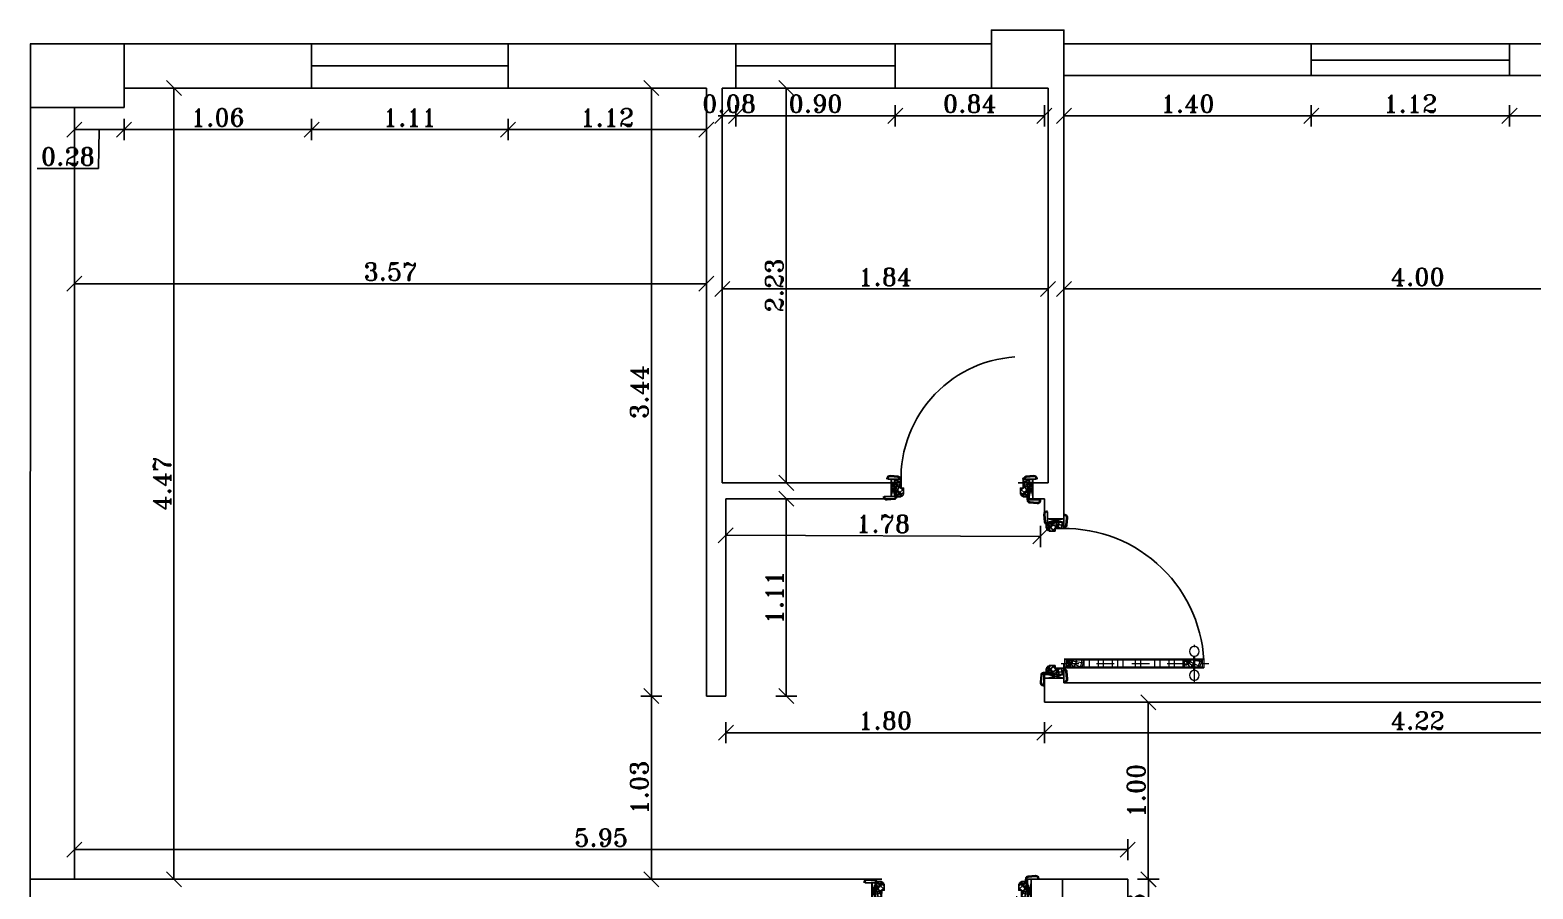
# Model space of a CAD drawing. Header units: metres. Extents: x -30 to 216, y -246 to -112.
# Drawn here: x 190.71 to 199.2, y -117.12 to -112.27 of the extents above; entities that cross this region are included whole.
import ezdxf

# ---------------------------------------------------------------- set-up
doc = ezdxf.new("R2010")
doc.units = ezdxf.units.M
doc.header["$LTSCALE"] = 0.4
doc.header["$MEASUREMENT"] = 0
doc.linetypes.add('CENTER', pattern=[2, 1.25, -0.25, 0.25, -0.25])
doc.linetypes.add('DASHDOT2', pattern=[0.5, 0.25, -0.125, 0, -0.125])
for name, color, linetype in [('1wall', 1, 'Continuous'), ('3door', 5, 'Continuous'), ('_DIM', 2, 'Continuous'), ('Windows', 4, 'Continuous')]:
    doc.layers.add(name, color=color, linetype=linetype)
for name, color, linetype, lineweight in [('AR-Doors', 8, 'Continuous', 20), ('HATCH - wood.', 15, 'Continuous', 20), ('WOOD - section.', 142, 'Continuous', 20)]:
    doc.layers.add(name, color=color, linetype=linetype, lineweight=lineweight)
doc.styles.add('abd', font='romant.shx')
doc.dimstyles.new('Qasem', dxfattribs={"dimscale": 0.0002, "dimtxt": 500, "dimasz": 60, "dimexe": 0.2, "dimexo": 0.0325, "dimgap": 90, "dimtad": 1, "dimtxsty": 'abd', "dimblk": 'SAM2', "dimcen": 90, "dimse1": 1, "dimse2": 1, "dimclrd": 256, "dimclre": 256, "dimclrt": 256, "dimazin": 3, "dimtfac": 0.782609, "dimtix": 1, "dimtmove": 1, "dimatfit": 0, "dimldrblk": 'SAM2', "dimfxl": 0.2})

# ---------------------------------------------------------------- blocks, each defined once
blk = doc.blocks.new('4')
at = {"layer": 'AR-Doors', "linetype": 'CENTER', "ltscale": 0.2}
blk.add_line((-0.019, -0.0285), (-0.019, 0.8054), dxfattribs=at)
at = {"layer": 'AR-Doors', "linetype": 'DASHDOT2'}
blk.add_line((-0.1269, 0.7245), (0.0862, 0.7245), dxfattribs=at)
at = {"layer": 'AR-Doors', "linetype": 'ByBlock'}
for p, q in [((-0.118, 0.7273), (-0.1138, 0.7273)), ((-0.118, 0.7217), (-0.118, 0.7273)), ((-0.118, 0.7217), (-0.1138, 0.7217)), ((-0.0593, 0.7273), (0.0213, 0.7273)), ((-0.0593, 0.7217), (0.0213, 0.7217)), ((0.08, 0.7273), (0.0758, 0.7273)), ((0.08, 0.7217), (0.0758, 0.7217)), ((0.08, 0.7217), (0.08, 0.7273))]:
    blk.add_line(p, q, dxfattribs=at)
for centre in [(-0.0866, 0.7245), (0.0486, 0.7245)]:
    blk.add_circle(centre, 0.0274, dxfattribs=at)
at = {"layer": 'HATCH - wood.', "linetype": 'ByBlock'}
for p, q in [((0, 0.7068), (-0.0093, 0.7676)), ((-0.0004, 0.681), (-0.038, 0.7602)), ((-0.0004, 0.6754), (-0.038, 0.7208)), ((-0.0063, 0.6759), (-0.038, 0.6974)), ((-0.0015, 0.0099), (-0.0153, 0.1)), ((-0.0064, 0.0134), (-0.038, 0.08)), ((-0.0064, 0.0077), (-0.038, 0.0459)), ((-0.0123, 0.0083), (-0.038, 0.0257))]:
    blk.add_line(p, q, dxfattribs=at)
for centre, radius, start, end in [((0.006, 0.6676), 0.096, 93.58322, 117.27875), ((0.006, 0.6676), 0.0874, 93.93511, 120.21607), ((0.006, 0.6676), 0.058, 95.9357, 139.31951), ((0.006, 0.6676), 0.0568, 96.06292, 140.76429), ((0.006, 0.6676), 0.0377, 99.14838, 180), ((0.006, 0.6676), 0.0321, 100.76491, 180), ((0.006, 0.6676), 0.0148, 113.84009, 180), ((0.006, 0.6676), 0.01, 126.70722, 180), ((0, 0), 0.096, 90, 113.31724), ((0, 0), 0.0874, 90, 115.76211), ((0, 0), 0.058, 90, 130.91542), ((0, 0), 0.0568, 90, 131.98453), ((0, 0), 0.0377, 90, 180), ((0, 0), 0.0321, 90, 180), ((0, 0), 0.0148, 90, 180), ((0, 0), 0.01, 90, 180)]:
    blk.add_arc(centre, radius, start, end, dxfattribs=at)
at = {"layer": 'WOOD - section.'}
for p, q in [((0.006, 0.7776), (-0.044, 0.7776)), ((-0.038, 0.7676), (-0.044, 0.7776)), ((-0.044, -0.01), (-0.044, 0.7776)), ((-0.038, 0), (-0.038, 0.7676)), ((0, 0.7676), (-0.038, 0.7676)), ((0, 0.7676), (0.006, 0.7776)), ((0, 0), (0, 0.7676)), ((0.006, -0.01), (0.006, 0.7776)), ((0, 0.6676), (-0.038, 0.6676)), ((0, 0.66), (-0.038, 0.66)), ((0, 0.61), (-0.038, 0.61)), ((0, 0.58), (-0.038, 0.58)), ((0, 0.53), (-0.038, 0.53)), ((0, 0.5), (-0.038, 0.5)), ((0, 0.42), (-0.038, 0.42)), ((0, 0.39), (-0.038, 0.39)), ((0, 0.32), (-0.038, 0.32)), ((0, 0.2903), (-0.038, 0.2903)), ((0, 0.2603), (-0.038, 0.2603)), ((0, 0.21), (-0.038, 0.21)), ((0, 0.18), (-0.038, 0.18)), ((0, 0.13), (-0.038, 0.13)), ((0, 0.1), (-0.038, 0.1)), ((-0.044, -0.01), (-0.0377, 0)), ((0, 0), (-0.038, 0)), ((0, 0), (0.006, -0.01)), ((0.006, -0.01), (-0.044, -0.01))]:
    blk.add_line(p, q, dxfattribs=at)
blk = doc.blocks.new('*U16')
at = {"layer": '1wall'}
h = blk.add_hatch(dxfattribs=at)
h.set_pattern_fill('WOOD2', color=5, scale=0.01, style=0)
h.set_pattern_definition([(71.5651, (41.9915738, 4.2427938), (0.00999998403, 0.02000000435), [0.00379473, -0.02782804]), (40.6013, (41.9927738, 4.2463938), (0.059999990182, 0.050000004212), [0.00184391, -0.09035154]), (43.1524, (41.98417377, 4.2475938), (0.149999975375, 0.140000028339), [0.00438634, -0.21493078]), (70.0169, (41.9873738, 4.2505938), (0.02999999454, 0.080000006588), [0.00234094, -0.11470606]), (90, (41.988174, 4.242794), (0.01, 0.01), [0.002, -0.008]), (61.5571, (41.98817377, 4.2447938), (-0.069999938389, -0.1300000376594), [0.00545894, -0.26748794]), (95.7106, (41.9907738, 4.2495938), (0.010000013147, -0.089999994235), [0.00200998, -0.09848878]), (50.1944, (41.9905738, 4.2515938), (-0.040000024326, -0.049999980613), [0.00156205, -0.07654045])])
h.paths.add_polyline_path([(0.032, 0), (0.02, 0), (0.02, -0.0179), (0.032, -0.0179)])
h = blk.add_hatch(dxfattribs=at)
h.set_pattern_fill('WOOD2', color=5, scale=0.01, style=0)
h.set_pattern_definition([(108.4349, (-41.0915738, 4.2427938), (-0.00999998403, 0.02000000435), [0.00379473, -0.02782804]), (139.3987, (-41.0927738, 4.2463938), (-0.059999990182, 0.050000004212), [0.00184391, -0.09035154]), (136.8476, (-41.08417377, 4.2475938), (-0.149999975375, 0.140000028339), [0.00438634, -0.21493078]), (109.9831, (-41.0873738, 4.2505938), (-0.02999999454, 0.080000006588), [0.00234094, -0.11470606]), (90, (-41.088174, 4.242794), (-0.01, 0.01), [0.002, -0.008]), (118.4429, (-41.08817377, 4.2447938), (0.069999938389, -0.1300000376594), [0.00545894, -0.26748794]), (84.2894, (-41.0907738, 4.2495938), (-0.010000013147, -0.089999994235), [0.00200998, -0.09848878]), (129.8056, (-41.0905738, 4.2515938), (0.040000024326, -0.049999980613), [0.00156205, -0.07654045])])
h.paths.add_polyline_path([(0.868, 0), (0.88, 0), (0.88, 0.0021), (0.868, 0.0021)])
at = {"layer": '1wall', "color": 5}
for p, q in [((0, 0.095), (0.02, 0.0021)), ((0, 0.0021), (0.02, 0.095)), ((0.9, 0.095), (0.88, 0.0021)), ((0.9, 0.0021), (0.88, 0.095))]:
    blk.add_line(p, q, dxfattribs=at)
at = {"layer": '1wall', "color": 5, "linetype": 'ByBlock'}
for p, q in [((0.0231, 0.0122), (0.0378, 0.095)), ((0.8769, 0.0122), (0.8622, 0.095)), ((0.0252, 0.0075), (0.055, 0.0787)), ((0.0324, 0.0006), (0.07, 0.0175)), ((0.0332, 0.0065), (0.07, 0.0388)), ((0.8668, 0.0065), (0.83, 0.0388)), ((0.8676, 0.0006), (0.83, 0.0175)), ((0.8748, 0.0075), (0.845, 0.0787))]:
    blk.add_line(p, q, dxfattribs=at)
at = {"layer": '1wall', "color": 5}
for points in [[(0.0504, 0.095), (0.0504, 0.0986, 0.399878), (0.0368, 0.1115), (-0.0044, 0.1149, 0.429068), (-0.0241, 0.0995), (-0.0241, 0.095)], [(0.8496, 0.095), (0.8496, 0.0986, -0.399878), (0.8632, 0.1115), (0.9044, 0.1149, -0.429068), (0.9241, 0.0995), (0.9241, 0.095)], [(0.869, 0.0021), (0.869, -0.0014, 0.399878), (0.8825, -0.0143), (0.9237, -0.0178, 0.429068), (0.9435, -0.0024), (0.9435, 0.0021)], [(0.031, -0.0179), (0.031, -0.0214, -0.399878), (0.0175, -0.0343), (-0.0237, -0.0378, -0.429068), (-0.0435, -0.0224), (-0.0435, -0.0179)]]:
    blk.add_lwpolyline(points, format="xyb", dxfattribs=at)
for points in [[(0.0454, 0.095), (0.0454, 0.0985, 0.402433), (0.0367, 0.1065), (-0.0049, 0.1099, 0.427265), (-0.0191, 0.0992), (-0.0191, 0.095)], [(0.032, -0.005), (0.032, 0), (0.02, 0), (0.02, 0), (0.02, 0.095), (0.055, 0.095), (0.055, 0.045), (0.07, 0.045), (0.07, 0.012), (0.0665, 0.012), (0.0665, 0.0045), (0.0649, 0.0045, -0.414214), (0.0605, 0.0001), (0.0605, -0.0015), (0.053, -0.0015), (0.053, -0.005)], [(0.868, -0.005), (0.868, 0), (0.88, 0), (0.88, 0), (0.88, 0.095), (0.845, 0.095), (0.845, 0.045), (0.83, 0.045), (0.83, 0.012), (0.8335, 0.012), (0.8335, 0.0045), (0.8351, 0.0045, 0.414214), (0.8395, 0.0001), (0.8395, -0.0015), (0.847, -0.0015), (0.847, -0.005)], [(0.8546, 0.095), (0.8546, 0.0985, -0.402433), (0.8633, 0.1065), (0.9049, 0.1099, -0.427265), (0.9191, 0.0992), (0.9191, 0.095)], [(0.874, 0.0021), (0.874, -0.0013, 0.402433), (0.8827, -0.0093), (0.9243, -0.0128, 0.427265), (0.9385, -0.0021), (0.9385, 0.0021)], [(0.026, -0.0179), (0.026, -0.0213, -0.402433), (0.0173, -0.0293), (-0.0243, -0.0328, -0.427265), (-0.0385, -0.0221), (-0.0385, -0.0179)]]:
    blk.add_lwpolyline(points, format="xyb", close=True, dxfattribs=at)
for points in [[(0, 0.095), (0.02, 0.095), (0.02, -0.0179), (0, -0.0179)], [(0.9, 0.095), (0.88, 0.095), (0.88, 0.0021), (0.9, 0.0021)], [(0.032, 0), (0.02, 0), (0.02, -0.0179), (0.032, -0.0179)], [(0.868, 0), (0.88, 0), (0.88, 0.0021), (0.868, 0.0021)]]:
    blk.add_lwpolyline(points, close=True, dxfattribs=at)
at = {"layer": '1wall', "color": 5, "linetype": 'ByBlock'}
blk.add_circle((0.0556, 0.0975), 0.00245, dxfattribs=at)
at = {"layer": '1wall', "color": 5}
blk.add_arc((0.0556, 0.0975), 0.7894, 356.19032, 86.6735, dxfattribs=at)
at = {"layer": '1wall', "color": 5, "linetype": 'ByBlock'}
for centre, radius, start, end in [((0.02, -0.005), 0.0927, 67.82335, 90), ((0.02, -0.005), 0.0907, 67.30679, 90), ((0.88, -0.005), 0.0927, 90, 112.17665), ((0.88, -0.005), 0.0907, 90, 112.69321), ((0.02, -0.005), 0.071, 60.48256, 90), ((0.02, -0.005), 0.0607, 34.55165, 90), ((0.02, -0.005), 0.0388, 5.24761, 90), ((0.02, -0.005), 0.0329, 360, 90), ((0.02, -0.005), 0.0175, 0, 90), ((0.02, -0.005), 0.0136, 0, 90), ((0.88, -0.005), 0.0607, 90, 145.44835), ((0.88, -0.005), 0.0388, 90, 174.75239), ((0.88, -0.005), 0.071, 90, 119.51744), ((0.88, -0.005), 0.0329, 90, 180), ((0.88, -0.005), 0.0175, 90, 180), ((0.88, -0.005), 0.0136, 90, 180)]:
    blk.add_arc(centre, radius, start, end, dxfattribs=at)
at = {"layer": '1wall', "color": 5}
blk.add_blockref('4', (0.102, 0.1075), dxfattribs=at)
blk = doc.blocks.new('*U17')
at = {"layer": '1wall'}
h = blk.add_hatch(dxfattribs=at)
h.set_pattern_fill('WOOD2', color=5, scale=0.01, style=0)
h.set_pattern_definition([(71.5651, (41.9915738, 4.2382424), (0.00999998403, 0.02000000435), [0.00379473, -0.02782804]), (40.6013, (41.9927738, 4.2418424), (0.059999990182, 0.050000004212), [0.00184391, -0.09035154]), (43.1524, (41.98417377, 4.24304244), (0.149999975375, 0.140000028339), [0.00438634, -0.21493078]), (70.0169, (41.9873738, 4.2460424), (0.02999999454, 0.080000006588), [0.00234094, -0.11470606]), (90, (41.988174, 4.238242), (0.01, 0.01), [0.002, -0.008]), (61.5571, (41.98817377, 4.24024244), (-0.069999938389, -0.1300000376594), [0.00545894, -0.26748794]), (95.7106, (41.9907738, 4.2450424), (0.010000013147, -0.089999994235), [0.00200998, -0.09848878]), (50.1944, (41.9905738, 4.2470424), (-0.040000024326, -0.049999980613), [0.00156205, -0.07654045])])
h.paths.add_polyline_path([(0.032, 0), (0.02, 0), (0.02, -0.0224), (0.032, -0.0224)])
h = blk.add_hatch(dxfattribs=at)
h.set_pattern_fill('WOOD2', color=5, scale=0.01, style=0)
h.set_pattern_definition([(108.4349, (-41.1915738, 4.2382424), (-0.00999998403, 0.02000000435), [0.00379473, -0.02782804]), (139.3987, (-41.1927738, 4.2418424), (-0.059999990182, 0.050000004212), [0.00184391, -0.09035154]), (136.8476, (-41.18417377, 4.24304244), (-0.149999975375, 0.140000028339), [0.00438634, -0.21493078]), (109.9831, (-41.1873738, 4.2460424), (-0.02999999454, 0.080000006588), [0.00234094, -0.11470606]), (90, (-41.188174, 4.238242), (-0.01, 0.01), [0.002, -0.008]), (118.4429, (-41.18817377, 4.24024244), (0.069999938389, -0.1300000376594), [0.00545894, -0.26748794]), (84.2894, (-41.1907738, 4.2450424), (-0.010000013147, -0.089999994235), [0.00200998, -0.09848878]), (129.8056, (-41.1905738, 4.2470424), (0.040000024326, -0.049999980613), [0.00156205, -0.07654045])])
h.paths.add_polyline_path([(0.768, 0), (0.78, 0), (0.78, -0.0024), (0.768, -0.0024)])
at = {"layer": '1wall', "color": 5}
for p, q in [((0, 0.095), (0.02, -0.0024)), ((0, -0.0024), (0.02, 0.095)), ((0.8, 0.095), (0.78, -0.0024)), ((0.8, -0.0024), (0.78, 0.095))]:
    blk.add_line(p, q, dxfattribs=at)
at = {"layer": '1wall', "color": 5, "linetype": 'ByBlock'}
for p, q in [((0.0231, 0.0122), (0.0378, 0.095)), ((0.7769, 0.0122), (0.7622, 0.095)), ((0.0252, 0.0075), (0.055, 0.0787)), ((0.0324, 0.0006), (0.07, 0.0175)), ((0.0332, 0.0065), (0.07, 0.0388)), ((0.7668, 0.0065), (0.73, 0.0388)), ((0.7676, 0.0006), (0.73, 0.0175)), ((0.7748, 0.0075), (0.745, 0.0787))]:
    blk.add_line(p, q, dxfattribs=at)
at = {"layer": '1wall', "color": 5}
for points in [[(0.0504, 0.095), (0.0504, 0.0986, 0.399878), (0.0368, 0.1115), (-0.0044, 0.1149, 0.429068), (-0.0241, 0.0995), (-0.0241, 0.095)], [(0.7496, 0.095), (0.7496, 0.0986, -0.399878), (0.7632, 0.1115), (0.8044, 0.1149, -0.429068), (0.8241, 0.0995), (0.8241, 0.095)], [(0.031, -0.0224), (0.031, -0.026, -0.399878), (0.0175, -0.0389), (-0.0237, -0.0423, -0.429068), (-0.0435, -0.0269), (-0.0435, -0.0224)], [(0.769, -0.0024), (0.769, -0.006, 0.399878), (0.7825, -0.0189), (0.8237, -0.0223, 0.429068), (0.8435, -0.0069), (0.8435, -0.0024)]]:
    blk.add_lwpolyline(points, format="xyb", dxfattribs=at)
for points in [[(0.0454, 0.095), (0.0454, 0.0985, 0.402433), (0.0367, 0.1065), (-0.0049, 0.1099, 0.427265), (-0.0191, 0.0992), (-0.0191, 0.095)], [(0.032, -0.005), (0.032, 0), (0.02, 0), (0.02, 0), (0.02, 0.095), (0.055, 0.095), (0.055, 0.045), (0.07, 0.045), (0.07, 0.012), (0.0665, 0.012), (0.0665, 0.0045), (0.0649, 0.0045, -0.414214), (0.0605, 0.0001), (0.0605, -0.0015), (0.053, -0.0015), (0.053, -0.005)], [(0.768, -0.005), (0.768, 0), (0.78, 0), (0.78, 0), (0.78, 0.095), (0.745, 0.095), (0.745, 0.045), (0.73, 0.045), (0.73, 0.012), (0.7335, 0.012), (0.7335, 0.0045), (0.7351, 0.0045, 0.414214), (0.7395, 0.0001), (0.7395, -0.0015), (0.747, -0.0015), (0.747, -0.005)], [(0.7546, 0.095), (0.7546, 0.0985, -0.402433), (0.7633, 0.1065), (0.8049, 0.1099, -0.427265), (0.8191, 0.0992), (0.8191, 0.095)], [(0.026, -0.0224), (0.026, -0.0259, -0.402433), (0.0173, -0.0339), (-0.0243, -0.0374, -0.427265), (-0.0385, -0.0267), (-0.0385, -0.0224)], [(0.774, -0.0024), (0.774, -0.0059, 0.402433), (0.7827, -0.0139), (0.8243, -0.0174, 0.427265), (0.8385, -0.0067), (0.8385, -0.0024)]]:
    blk.add_lwpolyline(points, format="xyb", close=True, dxfattribs=at)
for points in [[(0, 0.095), (0.02, 0.095), (0.02, -0.0224), (0, -0.0224)], [(0.8, 0.095), (0.78, 0.095), (0.78, -0.0024), (0.8, -0.0024)], [(0.032, 0), (0.02, 0), (0.02, -0.0224), (0.032, -0.0224)], [(0.768, 0), (0.78, 0), (0.78, -0.0024), (0.768, -0.0024)]]:
    blk.add_lwpolyline(points, close=True, dxfattribs=at)
at = {"layer": '1wall', "color": 5, "linetype": 'ByBlock'}
blk.add_circle((0.0556, 0.0975), 0.00245, dxfattribs=at)
at = {"layer": '1wall', "color": 5}
blk.add_arc((0.0556, 0.0975), 0.6894, 355.63672, 86.19032, dxfattribs=at)
at = {"layer": '1wall', "color": 5, "linetype": 'ByBlock'}
for centre, radius, start, end in [((0.02, -0.005), 0.0927, 67.82335, 90), ((0.02, -0.005), 0.0907, 67.30679, 90), ((0.78, -0.005), 0.0927, 90, 112.17665), ((0.78, -0.005), 0.0907, 90, 112.69321), ((0.02, -0.005), 0.071, 60.48256, 90), ((0.02, -0.005), 0.0607, 34.55165, 90), ((0.02, -0.005), 0.0388, 5.24761, 90), ((0.02, -0.005), 0.0329, 360, 90), ((0.02, -0.005), 0.0175, 0, 90), ((0.02, -0.005), 0.0136, 0, 90), ((0.78, -0.005), 0.0607, 90, 145.44835), ((0.78, -0.005), 0.0388, 90, 174.75239), ((0.78, -0.005), 0.071, 90, 119.51744), ((0.78, -0.005), 0.0329, 90, 180), ((0.78, -0.005), 0.0175, 90, 180), ((0.78, -0.005), 0.0136, 90, 180)]:
    blk.add_arc(centre, radius, start, end, dxfattribs=at)
blk = doc.blocks.new('SAM2')
for p, q in [((3.54, 3.54), (-3.54, -3.54)), ((-1, 0), (0, 0)), ((0, -5), (0, 5))]:
    blk.add_line(p, q)
blk = doc.blocks.new('*D74')
at = {"layer": '_DIM', "lineweight": -2, "transparency": 16777216}
blk.add_line((194.5187, -113.6988), (190.9727, -113.6988), dxfattribs=at)
at = {"layer": 'Defpoints', "color": 0, "transparency": 16777216}
for p in [(190.9607, -113.6988), (190.9607, -114.3107), (194.5307, -114.3108)]:
    blk.add_point(p, dxfattribs=at)
at = {"layer": '_DIM', "lineweight": -2, "transparency": 16777216, "xscale": 0.012, "yscale": 0.012, "zscale": 0.012, "rotation": 180}
blk.add_blockref('SAM2', (190.9607, -113.6988), dxfattribs=at)
at = {"layer": '_DIM', "lineweight": -2, "transparency": 16777216, "xscale": 0.012, "yscale": 0.012, "zscale": 0.012}
blk.add_blockref('SAM2', (194.5307, -113.6988), dxfattribs=at)
at = {"layer": '_DIM', "transparency": 16777216, "insert": (192.7457, -113.6308), "char_height": 0.1, "attachment_point": 5, "style": 'abd'}
blk.add_mtext('\\A1;3.57', dxfattribs=at)
blk = doc.blocks.new('*D75')
at = {"layer": '_DIM', "lineweight": -2, "transparency": 16777216}
blk.add_line((191.5228, -112.6052), (191.5228, -117.0512), dxfattribs=at)
at = {"layer": 'Defpoints', "color": 0, "transparency": 16777216}
for p in [(191.2407, -112.5932), (191.2408, -117.0632), (191.5228, -117.0632)]:
    blk.add_point(p, dxfattribs=at)
at = {"layer": '_DIM', "lineweight": -2, "transparency": 16777216, "xscale": 0.012, "yscale": 0.012, "zscale": 0.012}
for p, rotation in [((191.5228, -112.5932), 90), ((191.5228, -117.0632), -90.00000000000001)]:
    blk.add_blockref('SAM2', p, dxfattribs=dict(at, rotation=rotation))
at = {"layer": '_DIM', "transparency": 16777216, "insert": (191.4548, -114.8282), "char_height": 0.1, "attachment_point": 5, "rotation": 90, "style": 'abd'}
blk.add_mtext('\\A1;4.47', dxfattribs=at)
blk = doc.blocks.new('*D76')
at = {"layer": '_DIM', "lineweight": -2, "transparency": 16777216}
blk.add_line((194.6327, -113.7281), (196.4487, -113.7281), dxfattribs=at)
at = {"layer": 'Defpoints', "color": 0, "transparency": 16777216}
for p in [(194.6207, -112.5939), (196.4607, -112.5939), (196.4607, -113.7281)]:
    blk.add_point(p, dxfattribs=at)
at = {"layer": '_DIM', "lineweight": -2, "transparency": 16777216, "xscale": 0.012, "yscale": 0.012, "zscale": 0.012, "rotation": 180}
blk.add_blockref('SAM2', (194.6207, -113.7281), dxfattribs=at)
at = {"layer": '_DIM', "lineweight": -2, "transparency": 16777216, "xscale": 0.012, "yscale": 0.012, "zscale": 0.012}
blk.add_blockref('SAM2', (196.4607, -113.7281), dxfattribs=at)
at = {"layer": '_DIM', "transparency": 16777216, "insert": (195.5407, -113.6601), "char_height": 0.1, "attachment_point": 5, "style": 'abd'}
blk.add_mtext('\\A1;1.84', dxfattribs=at)
blk = doc.blocks.new('*D77')
at = {"layer": '_DIM', "lineweight": -2, "transparency": 16777216}
blk.add_line((196.5627, -113.7281), (200.5359, -113.7281), dxfattribs=at)
at = {"layer": 'Defpoints', "color": 0, "transparency": 16777216}
for p in [(196.5507, -112.5939), (200.5479, -112.6574), (200.5479, -113.7281)]:
    blk.add_point(p, dxfattribs=at)
at = {"layer": '_DIM', "lineweight": -2, "transparency": 16777216, "xscale": 0.012, "yscale": 0.012, "zscale": 0.012, "rotation": 180}
blk.add_blockref('SAM2', (196.5507, -113.7281), dxfattribs=at)
at = {"layer": '_DIM', "lineweight": -2, "transparency": 16777216, "xscale": 0.012, "yscale": 0.012, "zscale": 0.012}
blk.add_blockref('SAM2', (200.5479, -113.7281), dxfattribs=at)
at = {"layer": '_DIM', "transparency": 16777216, "insert": (198.5493, -113.6601), "char_height": 0.1, "attachment_point": 5, "style": 'abd'}
blk.add_mtext('\\A1;4.00', dxfattribs=at)
blk = doc.blocks.new('*D96')
at = {"layer": '_DIM', "lineweight": -2, "transparency": 16777216}
blk.add_line((194.9822, -114.8119), (194.9822, -112.6059), dxfattribs=at)
at = {"layer": 'Defpoints', "color": 0, "transparency": 16777216}
for p in [(194.6207, -112.5939), (194.9822, -112.5939), (194.6407, -114.8239)]:
    blk.add_point(p, dxfattribs=at)
at = {"layer": '_DIM', "lineweight": -2, "transparency": 16777216, "xscale": 0.012, "yscale": 0.012, "zscale": 0.012}
for p, rotation in [((194.9822, -112.5939), 90), ((194.9822, -114.8239), -90.00000000000001)]:
    blk.add_blockref('SAM2', p, dxfattribs=dict(at, rotation=rotation))
at = {"layer": '_DIM', "transparency": 16777216, "insert": (194.9142, -113.7089), "char_height": 0.1, "attachment_point": 5, "rotation": 90, "style": 'abd'}
blk.add_mtext('\\A1;2.23', dxfattribs=at)
blk = doc.blocks.new('*D78')
at = {"layer": '_DIM', "lineweight": -2, "transparency": 16777216}
blk.add_line((194.9822, -114.9259), (194.9822, -116.0163), dxfattribs=at)
at = {"layer": 'Defpoints', "color": 0, "transparency": 16777216}
for p in [(194.6407, -114.9139), (194.6407, -116.0283), (194.9822, -116.0283)]:
    blk.add_point(p, dxfattribs=at)
at = {"layer": '_DIM', "lineweight": -2, "transparency": 16777216, "xscale": 0.012, "yscale": 0.012, "zscale": 0.012}
for p, rotation in [((194.9822, -114.9139), 90), ((194.9822, -116.0283), -90.00000000000001)]:
    blk.add_blockref('SAM2', p, dxfattribs=dict(at, rotation=rotation))
at = {"layer": '_DIM', "transparency": 16777216, "insert": (194.9142, -115.4711), "char_height": 0.1, "attachment_point": 5, "rotation": 90, "style": 'abd'}
blk.add_mtext('\\A1;1.11', dxfattribs=at)
blk = doc.blocks.new('*D41')
at = {"layer": '_DIM', "lineweight": -2, "transparency": 16777216}
blk.add_line((194.2197, -116.0403), (194.2197, -117.0511), dxfattribs=at)
at = {"layer": 'Defpoints', "color": 0, "transparency": 16777216}
for p in [(194.585, -116.0283), (193.8786, -117.0631), (194.2197, -117.0631)]:
    blk.add_point(p, dxfattribs=at)
at = {"layer": '_DIM', "lineweight": -2, "transparency": 16777216, "xscale": 0.012, "yscale": 0.012, "zscale": 0.012}
for p, rotation in [((194.2197, -116.0283), 90), ((194.2197, -117.0631), -90.00000000000001)]:
    blk.add_blockref('SAM2', p, dxfattribs=dict(at, rotation=rotation))
at = {"layer": '_DIM', "transparency": 16777216, "insert": (194.1517, -116.5457), "char_height": 0.1, "attachment_point": 5, "rotation": 90, "style": 'abd'}
blk.add_mtext('\\A1;1.03', dxfattribs=at)
blk = doc.blocks.new('*D114')
at = {"layer": '_DIM', "lineweight": -2, "transparency": 16777216}
blk.add_line((197.0283, -117.5111), (197.0283, -117.0751), dxfattribs=at)
at = {"layer": 'Defpoints', "color": 0, "transparency": 16777216}
for p in [(196.889, -117.0631), (197.0283, -117.0631), (196.6539, -117.5231)]:
    blk.add_point(p, dxfattribs=at)
at = {"layer": '_DIM', "lineweight": -2, "transparency": 16777216, "xscale": 0.012, "yscale": 0.012, "zscale": 0.012}
for p, rotation in [((197.0283, -117.0631), 90), ((197.0283, -117.5231), -90.00000000000001)]:
    blk.add_blockref('SAM2', p, dxfattribs=dict(at, rotation=rotation))
at = {"layer": '_DIM', "transparency": 16777216, "insert": (196.9603, -117.2931), "char_height": 0.1, "attachment_point": 5, "rotation": 90, "style": 'abd'}
blk.add_mtext('\\A1;0.46', dxfattribs=at)
blk = doc.blocks.new('*D43')
at = {"layer": '_DIM', "lineweight": -2, "transparency": 16777216}
blk.add_line((197.0268, -117.0511), (197.0268, -116.0752), dxfattribs=at)
at = {"layer": 'Defpoints', "color": 0, "transparency": 16777216}
for p in [(196.9638, -116.0632), (197.0268, -116.0632), (196.0375, -117.0631)]:
    blk.add_point(p, dxfattribs=at)
at = {"layer": '_DIM', "lineweight": -2, "transparency": 16777216, "xscale": 0.012, "yscale": 0.012, "zscale": 0.012}
for p, rotation in [((197.0268, -116.0632), 90), ((197.0268, -117.0631), -90.00000000000001)]:
    blk.add_blockref('SAM2', p, dxfattribs=dict(at, rotation=rotation))
at = {"layer": '_DIM', "transparency": 16777216, "insert": (196.9588, -116.5631), "char_height": 0.1, "attachment_point": 5, "rotation": 90, "style": 'abd'}
blk.add_mtext('\\A1;1.00', dxfattribs=at)
blk = doc.blocks.new('*D107')
at = {"layer": '_DIM', "lineweight": -2, "transparency": 16777216}
blk.add_line((196.4527, -116.2354), (200.6459, -116.2354), dxfattribs=at)
at = {"layer": 'Defpoints', "color": 0, "transparency": 16777216}
for p in [(196.4407, -116.0632), (200.6579, -116.0632), (200.6579, -116.2354)]:
    blk.add_point(p, dxfattribs=at)
at = {"layer": '_DIM', "lineweight": -2, "transparency": 16777216, "xscale": 0.012, "yscale": 0.012, "zscale": 0.012, "rotation": 180}
blk.add_blockref('SAM2', (196.4407, -116.2354), dxfattribs=at)
at = {"layer": '_DIM', "lineweight": -2, "transparency": 16777216, "xscale": 0.012, "yscale": 0.012, "zscale": 0.012}
blk.add_blockref('SAM2', (200.6579, -116.2354), dxfattribs=at)
at = {"layer": '_DIM', "transparency": 16777216, "insert": (198.5493, -116.1674), "char_height": 0.1, "attachment_point": 5, "style": 'abd'}
blk.add_mtext('\\A1;4.22', dxfattribs=at)
blk = doc.blocks.new('*D108')
at = {"layer": '_DIM', "lineweight": -2, "transparency": 16777216}
blk.add_line((196.4287, -116.2354), (194.6527, -116.2354), dxfattribs=at)
at = {"layer": 'Defpoints', "color": 0, "transparency": 16777216}
for p in [(196.4407, -116.0632), (194.6407, -116.1083), (194.6407, -116.2354)]:
    blk.add_point(p, dxfattribs=at)
at = {"layer": '_DIM', "lineweight": -2, "transparency": 16777216, "xscale": 0.012, "yscale": 0.012, "zscale": 0.012, "rotation": 180}
blk.add_blockref('SAM2', (194.6407, -116.2354), dxfattribs=at)
at = {"layer": '_DIM', "lineweight": -2, "transparency": 16777216, "xscale": 0.012, "yscale": 0.012, "zscale": 0.012}
blk.add_blockref('SAM2', (196.4407, -116.2354), dxfattribs=at)
at = {"layer": '_DIM', "transparency": 16777216, "insert": (195.5407, -116.1674), "char_height": 0.1, "attachment_point": 5, "style": 'abd'}
blk.add_mtext('\\A1;1.80', dxfattribs=at)
blk = doc.blocks.new('*D46')
at = {"layer": '_DIM', "lineweight": -2, "transparency": 16777216}
blk.add_line((194.2197, -112.6053), (194.2197, -116.0163), dxfattribs=at)
at = {"layer": 'Defpoints', "color": 0, "transparency": 16777216}
for p in [(194.5307, -112.5933), (194.2197, -116.0283), (194.5307, -116.0283)]:
    blk.add_point(p, dxfattribs=at)
at = {"layer": '_DIM', "lineweight": -2, "transparency": 16777216, "xscale": 0.012, "yscale": 0.012, "zscale": 0.012}
for p, rotation in [((194.2197, -112.5933), 90), ((194.2197, -116.0283), -90.00000000000001)]:
    blk.add_blockref('SAM2', p, dxfattribs=dict(at, rotation=rotation))
at = {"layer": '_DIM', "transparency": 16777216, "insert": (194.1517, -114.3108), "char_height": 0.1, "attachment_point": 5, "rotation": 90, "style": 'abd'}
blk.add_mtext('\\A1;3.44', dxfattribs=at)
blk = doc.blocks.new('*D52')
at = {"layer": '_DIM', "lineweight": -2, "transparency": 16777216}
blk.add_line((194.6519, -115.12), (196.4057, -115.1265), dxfattribs=at)
at = {"layer": 'Defpoints', "color": 0, "transparency": 16777216}
for p in [(194.6407, -114.9139), (196.4185, -114.9205), (196.4177, -115.1266)]:
    blk.add_point(p, dxfattribs=at)
at = {"layer": '_DIM', "lineweight": -2, "transparency": 16777216, "xscale": 0.012, "yscale": 0.012, "zscale": 0.012}
for p, rotation in [((194.6399, -115.12), 179.7876850200634), ((196.4177, -115.1266), -0.212314979936623)]:
    blk.add_blockref('SAM2', p, dxfattribs=dict(at, rotation=rotation))
at = {"layer": '_DIM', "transparency": 16777216, "insert": (195.5291, -115.0553), "char_height": 0.1, "attachment_point": 5, "rotation": 359.78769, "style": 'abd'}
blk.add_mtext('\\A1;1.78', dxfattribs=at)
blk = doc.blocks.new('*D53')
at = {"layer": '_DIM', "lineweight": -2, "transparency": 16777216}
blk.add_line((196.8987, -116.8962), (190.9727, -116.8962), dxfattribs=at)
at = {"layer": 'Defpoints', "color": 0, "transparency": 16777216}
for p in [(190.9607, -116.8962), (190.9607, -117.063), (196.9107, -117.0631)]:
    blk.add_point(p, dxfattribs=at)
at = {"layer": '_DIM', "lineweight": -2, "transparency": 16777216, "xscale": 0.012, "yscale": 0.012, "zscale": 0.012}
for p, rotation in [((190.9607, -116.8962), 179.9996558161936), ((196.9107, -116.8962), -0.0003441838064434743)]:
    blk.add_blockref('SAM2', p, dxfattribs=dict(at, rotation=rotation))
at = {"layer": '_DIM', "transparency": 16777216, "insert": (193.9357, -116.8282), "char_height": 0.1, "attachment_point": 5, "rotation": 359.99966, "style": 'abd'}
blk.add_mtext('\\A1;5.95', dxfattribs=at)
blk = doc.blocks.new('*D59')
at = {"layer": '_DIM', "lineweight": -2, "transparency": 16777216}
blk.add_line((193.4223, -112.8277), (194.5187, -112.8277), dxfattribs=at)
at = {"layer": 'Defpoints', "color": 0, "transparency": 16777216}
for p in [(193.4103, -112.5939), (194.5307, -112.5939), (194.5307, -112.8277)]:
    blk.add_point(p, dxfattribs=at)
at = {"layer": '_DIM', "lineweight": -2, "transparency": 16777216, "xscale": 0.012, "yscale": 0.012, "zscale": 0.012, "rotation": 180}
blk.add_blockref('SAM2', (193.4103, -112.8277), dxfattribs=at)
at = {"layer": '_DIM', "lineweight": -2, "transparency": 16777216, "xscale": 0.012, "yscale": 0.012, "zscale": 0.012}
blk.add_blockref('SAM2', (194.5307, -112.8277), dxfattribs=at)
at = {"layer": '_DIM', "transparency": 16777216, "insert": (193.9705, -112.7597), "char_height": 0.1, "attachment_point": 5, "style": 'abd'}
blk.add_mtext('\\A1;1.12', dxfattribs=at)
blk = doc.blocks.new('*D60')
at = {"layer": '_DIM', "lineweight": -2, "transparency": 16777216}
blk.add_line((193.3983, -112.8277), (192.3123, -112.8277), dxfattribs=at)
at = {"layer": 'Defpoints', "color": 0, "transparency": 16777216}
for p in [(192.3003, -112.5939), (193.4103, -112.5939), (192.3003, -112.8277)]:
    blk.add_point(p, dxfattribs=at)
at = {"layer": '_DIM', "lineweight": -2, "transparency": 16777216, "xscale": 0.012, "yscale": 0.012, "zscale": 0.012, "rotation": 180}
blk.add_blockref('SAM2', (192.3003, -112.8277), dxfattribs=at)
at = {"layer": '_DIM', "lineweight": -2, "transparency": 16777216, "xscale": 0.012, "yscale": 0.012, "zscale": 0.012}
blk.add_blockref('SAM2', (193.4103, -112.8277), dxfattribs=at)
at = {"layer": '_DIM', "transparency": 16777216, "insert": (192.8553, -112.7597), "char_height": 0.1, "attachment_point": 5, "style": 'abd'}
blk.add_mtext('\\A1;1.11', dxfattribs=at)
blk = doc.blocks.new('*D61')
at = {"layer": '_DIM', "lineweight": -2, "transparency": 16777216}
blk.add_line((192.2883, -112.8277), (191.2527, -112.8277), dxfattribs=at)
at = {"layer": 'Defpoints', "color": 0, "transparency": 16777216}
for p in [(192.3003, -112.5939), (191.2407, -112.7032), (191.2407, -112.8277)]:
    blk.add_point(p, dxfattribs=at)
at = {"layer": '_DIM', "lineweight": -2, "transparency": 16777216, "xscale": 0.012, "yscale": 0.012, "zscale": 0.012, "rotation": 180}
blk.add_blockref('SAM2', (191.2407, -112.8277), dxfattribs=at)
at = {"layer": '_DIM', "lineweight": -2, "transparency": 16777216, "xscale": 0.012, "yscale": 0.012, "zscale": 0.012}
blk.add_blockref('SAM2', (192.3003, -112.8277), dxfattribs=at)
at = {"layer": '_DIM', "transparency": 16777216, "insert": (191.7705, -112.7597), "char_height": 0.1, "attachment_point": 5, "style": 'abd'}
blk.add_mtext('\\A1;1.06', dxfattribs=at)
blk = doc.blocks.new('*D62')
at = {"layer": '_DIM', "lineweight": -2, "transparency": 16777216}
for p, q in [((191.2287, -112.8277), (190.9727, -112.8277)), ((191.1007, -112.8277), (191.096, -113.0481)), ((191.096, -113.0481), (190.7505, -113.0481))]:
    blk.add_line(p, q, dxfattribs=at)
at = {"layer": 'Defpoints', "color": 0, "transparency": 16777216}
for p in [(190.9607, -112.7032), (191.2407, -112.7032), (190.9607, -112.8277)]:
    blk.add_point(p, dxfattribs=at)
at = {"layer": '_DIM', "lineweight": -2, "transparency": 16777216, "xscale": 0.012, "yscale": 0.012, "zscale": 0.012, "rotation": 180}
blk.add_blockref('SAM2', (190.9607, -112.8277), dxfattribs=at)
at = {"layer": '_DIM', "lineweight": -2, "transparency": 16777216, "xscale": 0.012, "yscale": 0.012, "zscale": 0.012}
blk.add_blockref('SAM2', (191.2407, -112.8277), dxfattribs=at)
at = {"layer": '_DIM', "transparency": 16777216, "insert": (190.9233, -112.9801), "char_height": 0.1, "attachment_point": 5, "style": 'abd'}
blk.add_mtext('\\A1;0.28', dxfattribs=at)
blk = doc.blocks.new('*D63')
at = {"layer": '_DIM', "lineweight": -2, "transparency": 16777216}
for p, q in [((194.6087, -112.7503), (194.5967, -112.7503)), ((194.6207, -112.7503), (194.6974, -112.7503)), ((194.7094, -112.7503), (194.7214, -112.7503))]:
    blk.add_line(p, q, dxfattribs=at)
at = {"layer": 'Defpoints', "color": 0, "transparency": 16777216}
for p in [(194.6207, -112.5939), (194.6974, -112.5939), (194.6974, -112.7503)]:
    blk.add_point(p, dxfattribs=at)
at = {"layer": '_DIM', "lineweight": -2, "transparency": 16777216, "xscale": 0.012, "yscale": 0.012, "zscale": 0.012}
blk.add_blockref('SAM2', (194.6207, -112.7503), dxfattribs=at)
at = {"layer": '_DIM', "lineweight": -2, "transparency": 16777216, "xscale": 0.012, "yscale": 0.012, "zscale": 0.012, "rotation": 180}
blk.add_blockref('SAM2', (194.6974, -112.7503), dxfattribs=at)
at = {"layer": '_DIM', "transparency": 16777216, "insert": (194.659, -112.6823), "char_height": 0.1, "attachment_point": 5, "style": 'abd'}
blk.add_mtext('\\A1;0.08', dxfattribs=at)
blk = doc.blocks.new('*D64')
at = {"layer": '_DIM', "lineweight": -2, "transparency": 16777216}
blk.add_line((194.7094, -112.7503), (195.5853, -112.7503), dxfattribs=at)
at = {"layer": 'Defpoints', "color": 0, "transparency": 16777216}
for p in [(194.6974, -112.5939), (195.5973, -112.5939), (195.5973, -112.7503)]:
    blk.add_point(p, dxfattribs=at)
at = {"layer": '_DIM', "lineweight": -2, "transparency": 16777216, "xscale": 0.012, "yscale": 0.012, "zscale": 0.012, "rotation": 180}
blk.add_blockref('SAM2', (194.6974, -112.7503), dxfattribs=at)
at = {"layer": '_DIM', "lineweight": -2, "transparency": 16777216, "xscale": 0.012, "yscale": 0.012, "zscale": 0.012}
blk.add_blockref('SAM2', (195.5973, -112.7503), dxfattribs=at)
at = {"layer": '_DIM', "transparency": 16777216, "insert": (195.1473, -112.6823), "char_height": 0.1, "attachment_point": 5, "style": 'abd'}
blk.add_mtext('\\A1;0.90', dxfattribs=at)
blk = doc.blocks.new('*D47')
at = {"layer": '_DIM', "lineweight": -2, "transparency": 16777216}
blk.add_line((195.6093, -112.7503), (196.4287, -112.7503), dxfattribs=at)
at = {"layer": 'Defpoints', "color": 0, "transparency": 16777216}
for p in [(195.5973, -112.5939), (196.4407, -112.5939), (196.4407, -112.7503)]:
    blk.add_point(p, dxfattribs=at)
at = {"layer": '_DIM', "lineweight": -2, "transparency": 16777216, "xscale": 0.012, "yscale": 0.012, "zscale": 0.012, "rotation": 180}
blk.add_blockref('SAM2', (195.5973, -112.7503), dxfattribs=at)
at = {"layer": '_DIM', "lineweight": -2, "transparency": 16777216, "xscale": 0.012, "yscale": 0.012, "zscale": 0.012}
blk.add_blockref('SAM2', (196.4407, -112.7503), dxfattribs=at)
at = {"layer": '_DIM', "transparency": 16777216, "insert": (196.019, -112.6823), "char_height": 0.1, "attachment_point": 5, "style": 'abd'}
blk.add_mtext('\\A1;0.84', dxfattribs=at)
blk = doc.blocks.new('*D48')
at = {"layer": '_DIM', "lineweight": -2, "transparency": 16777216}
blk.add_line((196.5627, -112.7503), (197.9359, -112.7503), dxfattribs=at)
at = {"layer": 'Defpoints', "color": 0, "transparency": 16777216}
for p in [(196.5507, -112.5232), (197.9479, -112.5232), (197.9479, -112.7503)]:
    blk.add_point(p, dxfattribs=at)
at = {"layer": '_DIM', "lineweight": -2, "transparency": 16777216, "xscale": 0.012, "yscale": 0.012, "zscale": 0.012, "rotation": 180}
blk.add_blockref('SAM2', (196.5507, -112.7503), dxfattribs=at)
at = {"layer": '_DIM', "lineweight": -2, "transparency": 16777216, "xscale": 0.012, "yscale": 0.012, "zscale": 0.012}
blk.add_blockref('SAM2', (197.9479, -112.7503), dxfattribs=at)
at = {"layer": '_DIM', "transparency": 16777216, "insert": (197.2493, -112.6823), "char_height": 0.1, "attachment_point": 5, "style": 'abd'}
blk.add_mtext('\\A1;1.40', dxfattribs=at)
blk = doc.blocks.new('*D49')
at = {"layer": '_DIM', "lineweight": -2, "transparency": 16777216}
blk.add_line((197.9599, -112.7503), (199.0559, -112.7503), dxfattribs=at)
at = {"layer": 'Defpoints', "color": 0, "transparency": 16777216}
for p in [(197.9479, -112.5232), (199.0679, -112.5073), (199.0679, -112.7503)]:
    blk.add_point(p, dxfattribs=at)
at = {"layer": '_DIM', "lineweight": -2, "transparency": 16777216, "xscale": 0.012, "yscale": 0.012, "zscale": 0.012, "rotation": 180}
blk.add_blockref('SAM2', (197.9479, -112.7503), dxfattribs=at)
at = {"layer": '_DIM', "lineweight": -2, "transparency": 16777216, "xscale": 0.012, "yscale": 0.012, "zscale": 0.012}
blk.add_blockref('SAM2', (199.0679, -112.7503), dxfattribs=at)
at = {"layer": '_DIM', "transparency": 16777216, "insert": (198.5079, -112.6823), "char_height": 0.1, "attachment_point": 5, "style": 'abd'}
blk.add_mtext('\\A1;1.12', dxfattribs=at)
blk = doc.blocks.new('*D50')
at = {"layer": '_DIM', "lineweight": -2, "transparency": 16777216}
blk.add_line((199.0799, -112.7503), (200.5352, -112.7503), dxfattribs=at)
at = {"layer": 'Defpoints', "color": 0, "transparency": 16777216}
for p in [(199.0679, -112.5073), (200.5472, -112.5232), (200.5472, -112.7503)]:
    blk.add_point(p, dxfattribs=at)
at = {"layer": '_DIM', "lineweight": -2, "transparency": 16777216, "xscale": 0.012, "yscale": 0.012, "zscale": 0.012, "rotation": 180}
blk.add_blockref('SAM2', (199.0679, -112.7503), dxfattribs=at)
at = {"layer": '_DIM', "lineweight": -2, "transparency": 16777216, "xscale": 0.012, "yscale": 0.012, "zscale": 0.012}
blk.add_blockref('SAM2', (200.5472, -112.7503), dxfattribs=at)
at = {"layer": '_DIM', "transparency": 16777216, "insert": (199.5847, -112.6411), "char_height": 0.1, "attachment_point": 5, "style": 'abd'}
blk.add_mtext('\\A1;1.48', dxfattribs=at)

msp = doc.modelspace()

# ---------------------------------------------------------------- linework, layer by layer
at = {"layer": '1wall'}
for p, q in [((190.7128, -112.3429), (190.7098, -117.1732)), ((190.7107, -112.3429), (192.3008, -112.3439)), ((193.4103, -112.3441), (194.6407, -112.3439)), ((194.6407, -112.3439), (196.1407, -112.3439)), ((204.7678, -112.3439), (196.5507, -112.3439)), ((196.5507, -112.5232), (196.5507, -115.0816)), ((196.5507, -112.5232), (197.9479, -112.5232)), ((199.0679, -112.5232), (200.5479, -112.5232)), ((191.2407, -112.7032), (191.2407, -112.5932)), ((191.2407, -112.5932), (192.3007, -112.5939)), ((192.3007, -112.5939), (194.5307, -112.5932)), ((194.5307, -112.5933), (194.5307, -116.0283)), ((194.6207, -114.8239), (194.6207, -112.5939)), ((194.6207, -112.5939), (196.4407, -112.5939)), ((196.4607, -112.5939), (196.4607, -114.8239)), ((190.9607, -112.7032), (191.2407, -112.7032)), ((190.9607, -112.7032), (190.9607, -117.0632)), ((195.63, -114.8239), (194.6207, -114.8239)), ((196.4607, -114.8239), (196.2919, -114.8239)), ((194.6407, -116.0283), (194.6407, -114.9139)), ((195.601, -114.9139), (194.6407, -114.9139)), ((196.4407, -114.9139), (196.343, -114.9139)), ((196.4407, -114.9139), (196.4407, -115.0361)), ((196.4407, -115.8946), (196.4407, -116.0632)), ((196.5507, -115.8435), (196.5507, -115.9532)), ((196.5507, -115.9532), (200.5479, -115.9532)), ((194.5307, -116.0283), (194.6407, -116.0283)), ((196.4407, -116.0632), (200.6579, -116.0632)), ((190.7098, -117.0632), (195.5212, -117.0631)), ((196.404, -117.0631), (196.5429, -117.0631))]:
    msp.add_line(p, q, dxfattribs=at)
msp.add_lwpolyline([(196.5507, -112.5939), (196.5507, -112.2658), (196.1407, -112.2658), (196.1407, -112.5939), (196.4607, -112.5939)], dxfattribs=at)
for points in [[(191.2407, -112.7032), (190.7127, -112.7031), (190.7127, -112.3428), (191.2407, -112.3429)], [(196.5429, -117.5231), (196.9107, -117.5231), (196.9107, -117.0631), (196.5429, -117.0631)]]:
    msp.add_lwpolyline(points, close=True, dxfattribs=at)
at = {"layer": 'Windows'}
for p, q in [((192.3003, -112.4688), (193.4107, -112.4688)), ((194.6973, -112.4688), (195.5973, -112.4688)), ((197.9479, -112.4365), (199.0679, -112.4365))]:
    msp.add_line(p, q, dxfattribs=at)
at = {"layer": 'Windows', "ltscale": 0.01}
for points in [[(192.3003, -112.5939), (193.4103, -112.5939), (193.4103, -112.3437), (192.3003, -112.3437)], [(194.6974, -112.5939), (195.5973, -112.5939), (195.5973, -112.3437), (194.6973, -112.3437)], [(197.9479, -112.5232), (199.0679, -112.5232), (199.0679, -112.3439), (197.9479, -112.3439)]]:
    msp.add_lwpolyline(points, close=True, dxfattribs=at)

# ---------------------------------------------------------------- block references
at = {"layer": '3door', "xscale": -1}
msp.add_blockref('*U17', (196.375, -114.898), dxfattribs=at)
at = {"layer": '3door', "xscale": -1, "rotation": -90.00000000000001}
msp.add_blockref('*U16', (196.4557, -115.9266), dxfattribs=at)
at = {"layer": '3door', "rotation": 180}
msp.add_blockref('*U16', (196.3655, -117.0809), dxfattribs=at)

# ---------------------------------------------------------------- dimensions: what is measured, and where the dimension line sits
at = {"layer": '_DIM'}
for base, p1, p2, picture, middle in [((191.5228, -117.0632), (191.2407, -112.5932), (191.2408, -117.0632), '*D75', (191.4548, -114.8282)), ((194.9822, -112.5939), (194.6407, -114.8239), (194.6207, -112.5939), '*D96', (194.9142, -113.7089)), ((194.9822, -116.0283), (194.6407, -114.9139), (194.6407, -116.0283), '*D78', (194.9142, -115.4711)), ((194.2197, -117.0631), (194.585, -116.0283), (193.8786, -117.0631), '*D41', (194.1517, -116.5457)), ((197.0268, -116.0632), (196.0375, -117.0631), (196.9638, -116.0632), '*D43', (196.9588, -116.5631)), ((197.0283, -117.0631), (196.6539, -117.5231), (196.889, -117.0631), '*D114', (196.9603, -117.2931))]:
    dim = msp.add_linear_dim(base=base, p1=p1, p2=p2, angle=90, dimstyle='Qasem', dxfattribs=at)
    dim.commit()
    dim.dimension.update_dxf_attribs({"geometry": picture, "text_midpoint": middle})
at = {"layer": '_DIM', "color": 5}
dim = msp.add_linear_dim(base=(194.2197228434, -116.0282688292), p1=(194.5306847927, -112.5932688292), p2=(194.5306847927, -116.0282688292), angle=90, dimstyle='Qasem', dxfattribs=at)
dim.commit()
dim.dimension.update_dxf_attribs({"geometry": '*D46', "text_midpoint": (194.1517228434, -114.3107688292)})
for base, p1, p2, picture, middle in [((197.9479, -112.7503), (196.5507, -112.5232), (197.9479, -112.5232), '*D48', (197.2493, -112.6823)), ((199.0679, -112.7503), (197.9479, -112.5232), (199.0679, -112.5073), '*D49', (198.5079, -112.6823)), ((191.2407, -112.8277), (192.3003, -112.5939), (191.2407, -112.7032), '*D61', (191.7705, -112.7597)), ((192.3003, -112.8277), (193.4103, -112.5939), (192.3003, -112.5939), '*D60', (192.8553, -112.7597)), ((194.5307, -112.8277), (193.4103, -112.5939), (194.5307, -112.5939), '*D59', (193.9705, -112.7597)), ((194.6974, -112.7503), (194.6207, -112.5939), (194.6974, -112.5939), '*D63', (194.659, -112.6823)), ((195.5973, -112.7503), (194.6974, -112.5939), (195.5973, -112.5939), '*D64', (195.1473, -112.6823)), ((196.4407, -112.7503), (195.5973, -112.5939), (196.4407, -112.5939), '*D47', (196.019, -112.6823))]:
    dim = msp.add_linear_dim(base=base, p1=p1, p2=p2, dimstyle='Qasem', dxfattribs=at)
    dim.commit()
    dim.dimension.update_dxf_attribs({"geometry": picture, "text_midpoint": middle})
for base, p1, p2, picture, middle in [((200.5472, -112.7503), (199.0679, -112.5073), (200.5472, -112.5232), '*D50', (199.5847, -112.7091)), ((190.9607, -112.8277), (191.2407, -112.7032), (190.9607, -112.7032), '*D62', (191.078, -113.0481))]:
    dim = msp.add_linear_dim(base=base, p1=p1, p2=p2, dimstyle='Qasem', dxfattribs=at)
    dim.commit()
    dim.dimension.update_dxf_attribs({"geometry": picture, "text_midpoint": middle, "dimtype": 128})
at = {"layer": '_DIM'}
for base, p1, p2, picture, middle in [((196.4607, -113.7281), (194.6207, -112.5939), (196.4607, -112.5939), '*D76', (195.5407, -113.6601)), ((200.5479, -113.7281), (196.5507, -112.5939), (200.5479, -112.6574), '*D77', (198.5493, -113.6601)), ((190.9607, -113.6988), (194.5307, -114.3108), (190.9607, -114.3107), '*D74', (192.7457, -113.6308)), ((194.6407, -116.2354), (196.4407, -116.0632), (194.6407, -116.1083), '*D108', (195.5407, -116.1674)), ((200.6579, -116.2354), (196.4407, -116.0632), (200.6579, -116.0632), '*D107', (198.5493, -116.1674))]:
    dim = msp.add_linear_dim(base=base, p1=p1, p2=p2, dimstyle='Qasem', dxfattribs=at)
    dim.commit()
    dim.dimension.update_dxf_attribs({"geometry": picture, "text_midpoint": middle})
at = {"layer": '_DIM', "color": 5}
for p1, p2, distance, picture, middle in [((194.6407, -114.9139), (196.4185, -114.9205), -0.2061, '*D52', (195.5291, -115.0553)), ((196.9107, -117.0631), (190.9607, -117.063), -0.1668, '*D53', (193.9357, -116.8282))]:
    dim = msp.add_aligned_dim(p1=p1, p2=p2, distance=distance, dimstyle='Qasem', dxfattribs=at)
    dim.commit()
    dim.dimension.update_dxf_attribs({"geometry": picture, "text_midpoint": middle})

doc.saveas('drawing.dxf')
